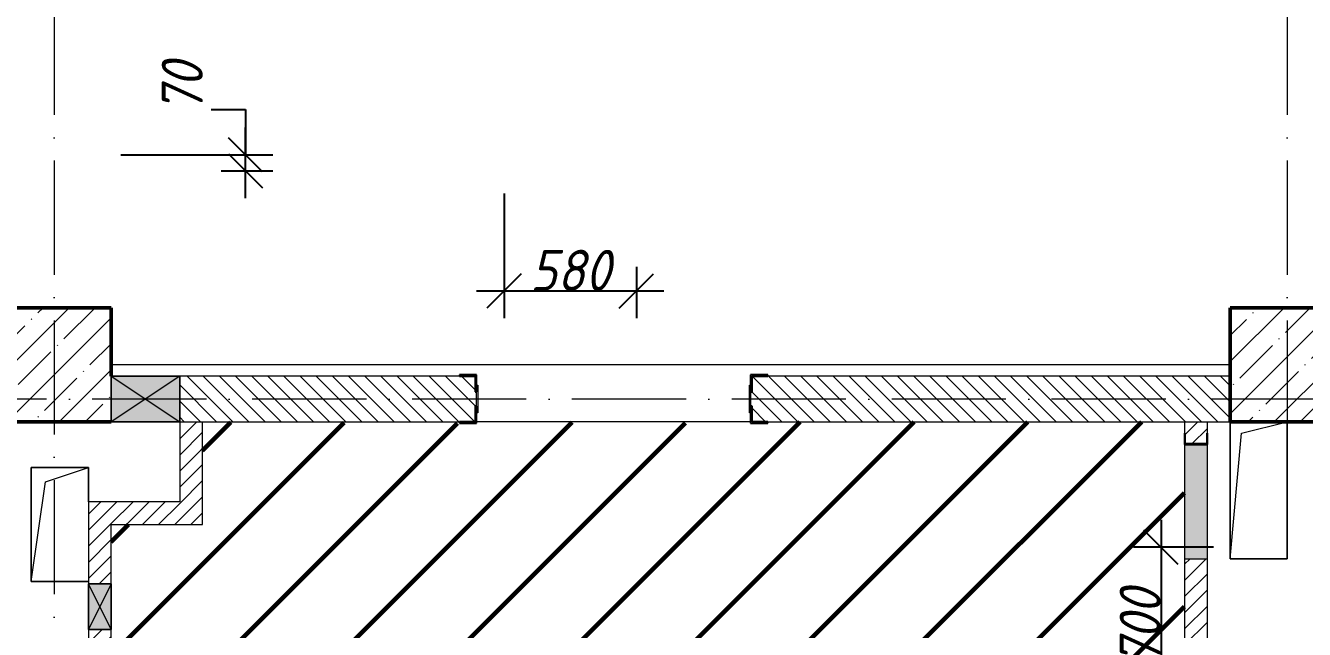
# Model space of a CAD drawing. Header units: millimetres. Extents: x -606178 to 312196, y -19338 to 632709.
# Drawn here: x -63090 to -57490, y 463215 to 465862 of the extents above; entities that cross this region are included whole.
import ezdxf

# ---------------------------------------------------------------- set-up
doc = ezdxf.new("R2010")
doc.units = ezdxf.units.MM
doc.linetypes.add('50_200_ШТРИХ_1Т_ш5_п1_п1_', pattern=[700, 500, -100, 0, -100])
for name, color, linetype, lineweight in [('6.4.1) Окр пт с инж. ПТ2.16', 3, 'Continuous', 60), ('A-____-____-DIMS', 7, 'Continuous', 9), ('A-DETL-GENF-OTLN', 7, 'Continuous', 9), ('A-FLOR-____-OTLN', 7, 'Continuous', 9), ('A-GENM-____-MCUT', 7, 'Continuous', 25), ('A-GENM-____-OTLN', 7, 'Continuous', 9), ('A-GENM-____-OTLN-1', 7, 'Continuous', 25), ('A-GLAZ-____-OTLN', 7, 'Continuous', 9), ('A-WALL-____-MCUT-3', 7, 'Continuous', 9), ('A-WALL-____-PATT-1', 7, 'Continuous', 9), ('A-WALL-FNSH-MCUT-1', 7, 'Continuous', 9), ('I-WALL-____-OTLN', 7, 'Continuous', 9), ('S-COLS-____-MCUT', 7, 'Continuous', 50), ('S-COLS-____-OTLN', 7, 'Continuous', 9), ('S-GRID-____-OTLN-1', 7, '50_200_ШТРИХ_1Т_ш5_п1_п1_', 9)]:
    doc.layers.add(name, color=color, linetype=linetype, lineweight=lineweight)
doc.styles.add('ISOCPEUR_I_10', font='isocpeui.ttf', dxfattribs={"width": 0.9, "height": 180})
doc.dimstyles.new('ISO-1_8_0_9К_СРЕДНИЙ_Кладочные_3', dxfattribs={"dimscale": 304.8, "dimtxt": 179.276612, "dimasz": 0.492126, "dimexe": 0.393701, "dimexo": 0, "dimgap": 0, "dimtad": 1, "dimdec": 3, "dimrnd": 0.001, "dimdsep": 46, "dimtxsty": 'ISOCPEUR_I_10', "dimblk1": 'OBLIQUE', "dimblk2": 'OBLIQUE', "dimsah": 1, "dimcen": 0.09, "dimdle": 0.393701, "dimazin": 0, "dimtfac": 1, "dimtdec": 4, "dimtix": 1, "dimtmove": 0, "dimatfit": 3, "dimfxl": 1, "dimtvp": 1, "dimtolj": 1, "dimtzin": 0, "dimarcsym": 2})
doc.dimstyles.new('ISO-1_8_0_9К_СРЕДНИЙ_Кладочные_4', dxfattribs={"dimscale": 304.8, "dimtxt": 179.276612, "dimasz": 0.492126, "dimexe": 0.393701, "dimexo": 0, "dimgap": 0, "dimtad": 1, "dimdec": 3, "dimrnd": 0.001, "dimdsep": 46, "dimtxsty": 'ISOCPEUR_I_10', "dimblk1": 'OBLIQUE', "dimblk2": 'OBLIQUE', "dimsah": 1, "dimcen": 0.09, "dimdle": 0.393701, "dimazin": 0, "dimtfac": 1, "dimtdec": 4, "dimtix": 1, "dimtmove": 1, "dimatfit": 3, "dimfxl": 1, "dimtvp": 1, "dimtolj": 1, "dimtzin": 0, "dimarcsym": 2})
pattern_1 = [(45, (-140714.89, 451794.26), (-35.35534, 35.35534), [])]

# ---------------------------------------------------------------- blocks, each defined once
blk = doc.blocks.new('BSC_Колонна _Прямоугольная - 500х500-V23-АР1_План отверстий 3 этажа в осях 1-64_А-ГГ')
at = {"layer": 'S-COLS-____-OTLN'}
h = blk.add_hatch(dxfattribs=at)
h.set_pattern_fill('FP_60', color=256, style=0, pattern_type=2)
h.set_pattern_definition([(45, (-77750, -12581.04), (-114.04925, 114.04925), []), (45, (-77635.95, -12581.04), (-114.04925, 114.04925), [201.613, -40.323, 3.353, -36.97])])
h.paths.add_polyline_path([(-250, -250), (250, -250), (250, 250), (-250, 250)], flags=0)
at = {"layer": 'S-COLS-____-MCUT'}
for p, q in [((250, 250), (-250, 250)), ((-250, 250), (-250, -250)), ((250, -50), (250, 250)), ((-250, -250), (250, -250))]:
    blk.add_line(p, q, dxfattribs=at)
blk = doc.blocks.new('BSC_Колонна _Прямоугольная - 500х500-V24-АР1_План отверстий 3 этажа в осях 1-64_А-ГГ')
at = {"layer": 'S-COLS-____-OTLN'}
h = blk.add_hatch(dxfattribs=at)
h.set_pattern_fill('FP_61', color=256, style=0, pattern_type=2)
h.set_pattern_definition([(45, (-83150, -12581.04), (-114.04925, 114.04925), []), (45, (-83035.95, -12581.04), (-114.04925, 114.04925), [201.613, -40.323, 3.353, -36.97])])
h.paths.add_polyline_path([(-250, -250), (250, -250), (250, 250), (-250, 250)], flags=0)
at = {"layer": 'S-COLS-____-MCUT'}
for p, q in [((250, 250), (-250, 250)), ((-250, 250), (-250, -250)), ((250, -250), (250, 250)), ((-250, -250), (250, -250))]:
    blk.add_line(p, q, dxfattribs=at)
blk = doc.blocks.new('154_Стойка_СКБ_Уголок - СМ-2480_200-28346303-АР1_План отверстий 3 этажа в осях 1-64_А-ГГ')
at = {"layer": 'A-GENM-____-MCUT'}
for p, q in [((125, 156), (125, 81)), ((200, 156), (125, 156)), ((131, 81), (131, 150)), ((131, 150), (200, 150)), ((200, 150), (200, 156)), ((125, 81), (131, 81)), ((131, 19), (125, 19)), ((125, 19), (125, -56)), ((131, -50), (131, 19)), ((125, -56), (200, -56)), ((200, -50), (131, -50)), ((200, -56), (200, -50))]:
    blk.add_line(p, q, dxfattribs=at)
blk = doc.blocks.new('Стойка_Влож_Полоса боковая - Полоса-28213942-АР1_План отверстий 3 этажа в осях 1-64_А-ГГ')
at = {"layer": 'A-GENM-____-OTLN'}
for p, q in [((-5, 60), (0, 60)), ((-5, -60), (-5, 60)), ((0, 31), (0, -31)), ((0, -60), (-5, -60))]:
    blk.add_line(p, q, dxfattribs=at)
blk = doc.blocks.new('AR_Отверстие Ниша - Лючок-32404625-АР1_План отверстий 3 этажа в осях 1-64_А-ГГ')
at = {"layer": 'A-GLAZ-____-OTLN'}
blk.add_hatch(color=256, dxfattribs=at).paths.add_polyline_path([(250, -50), (250, 50), (-250, 50), (-250, -50)], flags=0)
for p, q in [((250, 50), (-250, 50)), ((250, -50), (250, 50)), ((-250, -50), (250, -50))]:
    blk.add_line(p, q, dxfattribs=at)
blk = doc.blocks.new('154_Фахверк_СКБ_Швеллер - Тип_100_3960_зеркало-29769493-АР1_План отверстий 3 этажа в осях 1-64_А-ГГ')
at = {"layer": 'A-GENM-____-MCUT'}
for p, q in [((175, 50), (125, 50)), ((125, 50), (125, -50)), ((128, 47), (175, 47)), ((128, -47), (128, 47)), ((175, 47), (175, 50)), ((125, -50), (175, -50)), ((175, -47), (128, -47)), ((175, -50), (175, -47))]:
    blk.add_line(p, q, dxfattribs=at)
blk = doc.blocks.new('AR_Отверстие прямоугольное _в стене_ - AR_Отверстие прямоугольное _в стене__ВК-32404281-АР1_План отверстий 3 этажа в осях 1-64_А-ГГ')
at = {"layer": 'A-GLAZ-____-OTLN'}
blk.add_hatch(color=256, dxfattribs=at).paths.add_polyline_path([(150, -100), (150, 100), (-150, 100), (-150, -100)], flags=0)
at = {"layer": 'A-DETL-GENF-OTLN'}
for p, q in [((-150, -100), (-150, 100)), ((-150, 100), (150, 100)), ((150, 100), (-150, -100)), ((-150, 100), (150, -100)), ((150, 100), (-150, 100)), ((-150, 100), (-150, -100)), ((150, 100), (150, -100)), ((150, -100), (150, 100)), ((150, -100), (-150, -100)), ((-150, -100), (150, -100))]:
    blk.add_line(p, q, dxfattribs=at)
blk = doc.blocks.new('AR_Отверстие прямоугольное _в плите_ - AR_Отверстие прямоугольное _в плите_-30459229-АР1_План отверстий 3 этажа в осях 1-64_А-ГГ')
at = {"layer": 'A-GENM-____-OTLN'}
for p, q in [((125, 250), (-125, 250)), ((-125, 250), (-125, -250)), ((-62.5, 187.5), (125, 250)), ((125, 100), (125, 250)), ((-125, -250), (-62.5, 187.5)), ((-125, -250), (125, -250))]:
    blk.add_line(p, q, dxfattribs=at)
blk = doc.blocks.new('AR_Отверстие прямоугольное _в плите_ - AR_Отверстие прямоугольное _в плите_-30459234-АР1_План отверстий 3 этажа в осях 1-64_А-ГГ')
at = {"layer": 'A-GENM-____-OTLN'}
for p, q in [((-125, 300), (-125, -300)), ((-75, 250), (125, 300)), ((125, -300), (125, 300)), ((-125, -300), (-75, 250)), ((-125, -300), (125, -300))]:
    blk.add_line(p, q, dxfattribs=at)
blk = doc.blocks.new('AR_Отверстие прямоугольное _в стене__БезПР - AR_Отверстие прямоугольное _в стене__БезПР-36427953-АР1_План отверстий 3 этажа в осях 1-64_А-ГГ')
at = {"layer": 'A-GLAZ-____-OTLN'}
blk.add_hatch(color=256, dxfattribs=at).paths.add_polyline_path([(100, 50), (-100, 50), (-100, -50), (100, -50)], flags=0)
at = {"layer": 'A-DETL-GENF-OTLN'}
for p, q in [((-100, -50), (-100, 50)), ((-100, 50), (100, 50)), ((100, 50), (-100, -50)), ((-100, 50), (100, -50)), ((100, 50), (-100, 50)), ((-100, 50), (-100, -50)), ((100, 50), (100, -50)), ((100, -50), (100, 50)), ((100, -50), (-100, -50)), ((-100, -50), (100, -50))]:
    blk.add_line(p, q, dxfattribs=at)
blk = doc.blocks.new('_Oblique')
at = {"color": 0, "linetype": 'ByBlock', "lineweight": -2}
blk.add_line((-0.5, -0.5), (0.5, 0.5), dxfattribs=at)
blk = doc.blocks.new('*D5032')
at = {"layer": 'A-____-____-DIMS', "color": 0, "lineweight": -2, "transparency": 16777216}
for p, q in [((-62276.9, 465494.2), (-62126.9, 465494.2)), ((-62126.9, 465494.2), (-62126.9, 465295.3)), ((-62126.9, 465105.3), (-62126.9, 465415.3)), ((-62672.2, 465295.3), (-62006.9, 465295.3)), ((-62233, 465225.3), (-62006.9, 465225.3))]:
    blk.add_line(p, q, dxfattribs=at)
at = {"layer": 'Defpoints', "color": 0, "transparency": 16777216}
for p in [(-62672.2, 465295.3), (-62126.9, 465295.3), (-62233, 465225.3)]:
    blk.add_point(p, dxfattribs=at)
at = {"layer": 'A-____-____-DIMS', "color": 0, "lineweight": -2, "transparency": 16777216, "xscale": 150, "yscale": 150, "zscale": 150}
for p, rotation in [((-62126.9, 465295.3), 90), ((-62126.9, 465225.3), 270)]:
    blk.add_blockref('_Oblique', p, dxfattribs=dict(at, rotation=rotation))
at = {"layer": 'A-____-____-DIMS', "color": 0, "transparency": 16777216, "insert": (-62493.8, 465477.7), "char_height": 180, "width": 273.052, "attachment_point": 1, "rotation": 90, "line_spacing_factor": 1.149209, "style": 'ISOCPEUR_I_10'}
blk.add_mtext('\\A1;70', dxfattribs=at)
blk = doc.blocks.new('*D5035')
at = {"layer": 'A-____-____-DIMS', "color": 0, "lineweight": -2, "transparency": 16777216}
for p, q in [((-58117.8, 463695.3), (-58117.8, 462755.3)), ((-57888.4, 463575.3), (-58237.8, 463575.3)), ((-58011.8, 462875.3), (-58237.8, 462875.3))]:
    blk.add_line(p, q, dxfattribs=at)
at = {"layer": 'Defpoints', "color": 0, "transparency": 16777216}
for p in [(-57888.4, 463575.3), (-58117.8, 462875.3), (-58011.8, 462875.3)]:
    blk.add_point(p, dxfattribs=at)
at = {"layer": 'A-____-____-DIMS', "color": 0, "lineweight": -2, "transparency": 16777216, "xscale": 150, "yscale": 150, "zscale": 150}
for p, rotation in [((-58117.8, 463575.3), 90), ((-58117.8, 462875.3), 270)]:
    blk.add_blockref('_Oblique', p, dxfattribs=dict(at, rotation=rotation))
at = {"layer": 'A-____-____-DIMS', "color": 0, "transparency": 16777216, "insert": (-58209, 463225.3), "char_height": 180, "width": 409.578, "attachment_point": 5, "rotation": 90, "style": 'ISOCPEUR_I_10'}
blk.add_mtext('\\A1;700', dxfattribs=at)
blk = doc.blocks.new('*D5182')
at = {"layer": 'A-____-____-DIMS', "color": 0, "lineweight": -2, "transparency": 16777216}
for p, q in [((-60994.9, 465125.3), (-60994.9, 464579)), ((-60414.9, 464805.1), (-60414.9, 464579)), ((-61114.9, 464699), (-60294.9, 464699))]:
    blk.add_line(p, q, dxfattribs=at)
at = {"layer": 'Defpoints', "color": 0, "transparency": 16777216}
for p in [(-60994.9, 465125.3), (-60414.9, 464805.1), (-60414.9, 464699)]:
    blk.add_point(p, dxfattribs=at)
at = {"layer": 'A-____-____-DIMS', "color": 0, "lineweight": -2, "transparency": 16777216, "xscale": 150, "yscale": 150, "zscale": 150, "rotation": 180}
blk.add_blockref('_Oblique', (-60994.9, 464699), dxfattribs=at)
at = {"layer": 'A-____-____-DIMS', "color": 0, "lineweight": -2, "transparency": 16777216, "xscale": 150, "yscale": 150, "zscale": 150}
blk.add_blockref('_Oblique', (-60414.9, 464699), dxfattribs=at)
at = {"layer": 'A-____-____-DIMS', "color": 0, "transparency": 16777216, "insert": (-60704.9, 464789), "char_height": 180, "width": 409.578, "attachment_point": 5, "style": 'ISOCPEUR_I_10'}
blk.add_mtext('\\A1;580', dxfattribs=at)

msp = doc.modelspace()

# ---------------------------------------------------------------- hatches: boundary and pattern name
at = {"layer": '6.4.1) Окр пт с инж. ПТ2.16'}
h = msp.add_hatch(dxfattribs=at)
h.set_pattern_fill('ANSI31', color=256, scale=111)
h.paths.add_polyline_path([(-63220.891, 463999.3011), (-63214.891, 464025.3011), (-63214.891, 464125.3011), (-65714.891, 464125.3011), (-65964.891, 464125.3011), (-65964.891, 463750.3011), (-65958.891, 463750.3011), (-65958.891, 463675.3011), (-65964.891, 461875.3011), (-65958.891, 461875.3011), (-65958.891, 461800.3011), (-65963.7481, 461375.3011), (-65764.891, 461375.3011), (-65764.891, 461275.3011), (-65714.891, 461275.3011), (-65714.891, 460975.3011), (-65589.891, 460975.3011), (-65589.891, 460981.3011), (-65514.891, 460981.3011), (-64364.891, 460975.3011), (-64364.891, 460981.3011), (-64289.891, 460981.3011), (-63214.891, 460975.3011), (-63214.891, 461275.3011), (-63214.891, 463215.3011), (-63214.891, 463415.3011), (-63214.891, 463451.3011), (-63220.891, 463451.3011)])
h.paths.add_polyline_path([(-58014.891, 463525.3011), (-58014.891, 464025.3011), (-58014.891, 464075.3011), (-58014.891, 464125.3011), (-59839.891, 464125.3011), (-59839.891, 464119.3011), (-59914.891, 464119.3011), (-61114.891, 464125.3011), (-61114.891, 464119.3011), (-61189.891, 464119.3011), (-62314.891, 464124.8113), (-62314.891, 463675.3011), (-62714.891, 463675.3011), (-62714.891, 463415.3011), (-62714.891, 463215.3011), (-62714.891, 461775.3011), (-62714.891, 461375.3011), (-62714.891, 461325.3011), (-62714.891, 461275.3011), (-62714.891, 460975.3011), (-61789.891, 460975.3011), (-61789.891, 460981.3011), (-61714.891, 460981.3011), (-60564.891, 460975.3011), (-60564.891, 460981.3011), (-60489.891, 460981.3011), (-59369.891, 460975.3011), (-59369.891, 461255.3011), (-59369.891, 461355.3011), (-58939.891, 461355.3011), (-58939.891, 460975.3011), (-58014.891, 460975.3011), (-58014.891, 461325.3011), (-58014.891, 461435.3011), (-58014.891, 461735.3011), (-58014.891, 462525.3011), (-58014.891, 462575.3011)])
h.paths.add_polyline_path([(-52064.891, 463375.3011), (-52064.891, 463875.3011), (-52064.891, 464125.3011), (-53939.891, 464125.3011), (-53939.891, 464119.3011), (-54014.891, 464119.3011), (-54014.891, 464125.3011), (-55214.891, 464125.3011), (-55214.891, 464119.3011), (-55289.891, 464119.3011), (-55914.891, 464121.153), (-55914.891, 463425.3011), (-57314.891, 463425.3011), (-57314.891, 461735.3011), (-57314.891, 461435.3011), (-57314.891, 460975.3011), (-55219.891, 460975.3011), (-55219.891, 460981.3011), (-55144.891, 460981.3011), (-55144.891, 460975.3011), (-53994.891, 460975.3011), (-53994.891, 460981.3011), (-53919.891, 460981.3011), (-52064.891, 460976.3654), (-52064.891, 462525.3011), (-52064.891, 462575.3011)])
at = {"layer": 'A-WALL-____-PATT-1'}
h = msp.add_hatch(dxfattribs=at)
h.set_pattern_fill('FP_6', color=256, style=0, pattern_type=2)
h.set_pattern_definition([(135, (-140714.89, 451794.26), (-35.35534, -35.35534), [])])
h.paths.add_polyline_path([(-59908.891, 464125.3011), (-57814.891, 464125.3011), (-57814.891, 464325.3011), (-59908.891, 464325.3011), (-59908.891, 464256.3011), (-59914.891, 464256.3011), (-59914.891, 464194.3011), (-59908.891, 464194.3011), (-59908.891, 464125.8726)], flags=0)
h.paths.add_polyline_path([(-61192.6749, 464125.3011), (-61120.891, 464125.3011), (-61120.891, 464194.3011), (-61114.891, 464194.3011), (-61114.891, 464256.3011), (-61120.891, 464256.3011), (-61120.891, 464325.3011), (-62414.891, 464325.3011), (-62414.891, 464125.3011)], flags=0)
h = msp.add_hatch(dxfattribs=at)
h.set_pattern_fill('FP_5', color=256, style=0, pattern_type=2)
h.set_pattern_definition(pattern_1)
h.paths.add_polyline_path([(-62314.891, 463675.3011), (-62314.891, 464125.3011), (-62414.891, 464125.3011), (-62414.891, 463675.3011)], flags=0)
h = msp.add_hatch(dxfattribs=at)
h.set_pattern_fill('FP_5', color=256, style=0, pattern_type=2)
h.set_pattern_definition(pattern_1)
h.paths.add_polyline_path([(-58014.891, 460975.3011), (-57914.891, 460975.3011), (-57914.891, 461325.3011), (-58014.891, 461325.3011), (-58014.891, 461128.6162)], flags=0)
h.paths.add_polyline_path([(-57914.891, 461735.3011), (-57914.891, 462525.3011), (-57917.891, 462525.3011), (-57917.891, 462572.3011), (-58011.891, 462572.3011), (-58011.891, 462525.3011), (-58014.891, 462525.3011), (-58014.891, 461735.3011), (-57917.891, 461735.3011)], flags=0)
h.paths.add_polyline_path([(-57914.891, 462575.3011), (-57914.891, 463525.3011), (-58014.891, 463525.3011), (-58014.891, 462575.3011), (-57917.891, 462575.3011)], flags=0)
h.paths.add_polyline_path([(-57917.891, 464028.3011), (-57917.891, 464075.3011), (-57914.891, 464075.3011), (-57914.891, 464125.3011), (-58014.891, 464125.3011), (-58014.891, 464075.3011), (-58011.891, 464075.3011), (-58011.891, 464028.3011)], flags=0)
h = msp.add_hatch(dxfattribs=at)
h.set_pattern_fill('FP_5', color=256, style=0, pattern_type=2)
h.set_pattern_definition(pattern_1)
h.paths.add_polyline_path([(-62814.891, 461275.3011), (-62714.891, 461275.3011), (-62714.891, 461325.3011), (-62717.891, 461325.3011), (-62717.891, 461372.3011), (-62811.891, 461372.3011), (-62812.8076, 461325.3011), (-62814.891, 461325.3011)], flags=0)
h.paths.add_polyline_path([(-62794.0576, 461775.3011), (-62714.891, 461775.3011), (-62714.891, 463215.3011), (-62814.891, 463215.3011), (-62814.891, 461775.3011)], flags=0)
h.paths.add_polyline_path([(-62725.7243, 463415.3011), (-62714.891, 463415.3011), (-62714.891, 463775.3011), (-62814.891, 463775.3011), (-62814.891, 463415.3011)], flags=0)
h = msp.add_hatch(dxfattribs=at)
h.set_pattern_fill('FP_5', color=256, style=0, pattern_type=2)
h.set_pattern_definition(pattern_1)
h.paths.add_polyline_path([(-62714.891, 463675.3011), (-62414.891, 463675.3011), (-62414.891, 463775.3011), (-62714.891, 463775.3011)], flags=0)

# ---------------------------------------------------------------- linework, layer by layer
at = {"layer": 'A-FLOR-____-OTLN'}
for p, q in [((-57814.891, 464375.3011), (-62714.891, 464375.3011)), ((-57814.891, 463525.3011), (-57814.891, 464125.3011)), ((-57564.891, 464125.3011), (-57564.891, 463525.3011)), ((-63064.891, 463925.3011), (-62814.891, 463925.3011)), ((-63064.891, 463425.3011), (-63064.891, 463925.3011)), ((-62814.891, 463925.3011), (-62814.891, 463775.3011)), ((-57564.891, 463525.3011), (-57814.891, 463525.3011)), ((-62814.891, 463425.3011), (-63064.891, 463425.3011))]:
    msp.add_line(p, q, dxfattribs=at)
at = {"layer": 'A-WALL-____-MCUT-3'}
for p, q in [((-61189.891, 464325.3011), (-62414.891, 464325.3011)), ((-57814.891, 464325.3011), (-59839.891, 464325.3011)), ((-62414.891, 464125.3011), (-61189.891, 464125.3011)), ((-59839.891, 464125.3011), (-57814.891, 464125.3011))]:
    msp.add_line(p, q, dxfattribs=at)
at = {"layer": 'A-WALL-FNSH-MCUT-1'}
for p, q in [((-62414.891, 464125.3011), (-62414.891, 463775.3011)), ((-62314.891, 463675.3011), (-62314.891, 464125.3011)), ((-58014.891, 464125.3011), (-58014.891, 464075.3011)), ((-57914.891, 464075.3011), (-57914.891, 464125.3011)), ((-62814.891, 463775.3011), (-62814.891, 463415.3011)), ((-62414.891, 463775.3011), (-62814.891, 463775.3011)), ((-62714.891, 463415.3011), (-62714.891, 463675.3011)), ((-62714.891, 463675.3011), (-62314.891, 463675.3011)), ((-58014.891, 463525.3011), (-58014.891, 462575.3011)), ((-57914.891, 462575.3011), (-57914.891, 463525.3011)), ((-62814.891, 463215.3011), (-62814.891, 461775.3011)), ((-62714.891, 461775.3011), (-62714.891, 463215.3011))]:
    msp.add_line(p, q, dxfattribs=at)
at = {"layer": 'I-WALL-____-OTLN'}
msp.add_line((-59914.891, 464125.3011), (-61114.891, 464125.3011), dxfattribs=at)
at = {"layer": 'S-GRID-____-OTLN-1'}
for p, q in [((-62964.891, 501675.2188), (-62964.891, 460364.1588)), ((-57564.891, 501675.2188), (-57564.891, 463616.9934)), ((-50396.1037, 464225.3011), (-73388.1205, 464225.3011))]:
    msp.add_line(p, q, dxfattribs=at)

# ---------------------------------------------------------------- block references
at = {"layer": 'A-GENM-____-OTLN', "rotation": 180}
msp.add_blockref('Стойка_Влож_Полоса боковая - Полоса-28213942-АР1_План отверстий 3 этажа в осях 1-64_А-ГГ', (-61114.891, 464225.3011), dxfattribs=at)
at = {"layer": 'A-GENM-____-OTLN'}
for name, p in [('Стойка_Влож_Полоса боковая - Полоса-28213942-АР1_План отверстий 3 этажа в осях 1-64_А-ГГ', (-59914.891, 464225.3011)), ('AR_Отверстие прямоугольное _в плите_ - AR_Отверстие прямоугольное _в плите_-30459234-АР1_План отверстий 3 этажа в осях 1-64_А-ГГ', (-57689.891, 463825.3011)), ('AR_Отверстие прямоугольное _в плите_ - AR_Отверстие прямоугольное _в плите_-30459229-АР1_План отверстий 3 этажа в осях 1-64_А-ГГ', (-62939.891, 463675.3011))]:
    msp.add_blockref(name, p, dxfattribs=at)
at = {"layer": 'A-GENM-____-OTLN-1'}
for name, p, rotation in [('154_Стойка_СКБ_Уголок - СМ-2480_200-28346303-АР1_План отверстий 3 этажа в осях 1-64_А-ГГ', (-60989.891, 464275.3011), 180), ('154_Фахверк_СКБ_Швеллер - Тип_100_3960_зеркало-29769493-АР1_План отверстий 3 этажа в осях 1-64_А-ГГ', (-57964.891, 463900.3011), 90)]:
    msp.add_blockref(name, p, dxfattribs=dict(at, rotation=rotation))
msp.add_blockref('154_Стойка_СКБ_Уголок - СМ-2480_200-28346303-АР1_План отверстий 3 этажа в осях 1-64_А-ГГ', (-60039.891, 464175.3011), dxfattribs=at)
at = {"layer": 'A-GLAZ-____-OTLN'}
msp.add_blockref('AR_Отверстие прямоугольное _в стене_ - AR_Отверстие прямоугольное _в стене__ВК-32404281-АР1_План отверстий 3 этажа в осях 1-64_А-ГГ', (-62564.891, 464225.3011), dxfattribs=at)
for name, p, rotation in [('AR_Отверстие Ниша - Лючок-32404625-АР1_План отверстий 3 этажа в осях 1-64_А-ГГ', (-57964.891, 463775.3011), 270), ('AR_Отверстие прямоугольное _в стене__БезПР - AR_Отверстие прямоугольное _в стене__БезПР-36427953-АР1_План отверстий 3 этажа в осях 1-64_А-ГГ', (-62764.891, 463315.3011), 269.9999999999998)]:
    msp.add_blockref(name, p, dxfattribs=dict(at, rotation=rotation))
at = {"layer": 'S-COLS-____-OTLN'}
for name, p in [('BSC_Колонна _Прямоугольная - 500х500-V23-АР1_План отверстий 3 этажа в осях 1-64_А-ГГ', (-62964.891, 464375.3011)), ('BSC_Колонна _Прямоугольная - 500х500-V24-АР1_План отверстий 3 этажа в осях 1-64_А-ГГ', (-57564.891, 464375.3011))]:
    msp.add_blockref(name, p, dxfattribs=at)

# ---------------------------------------------------------------- dimensions: what is measured, and where the dimension line sits
at = {"layer": 'A-____-____-DIMS'}
dim = msp.add_linear_dim(base=(-62126.9475, 465295.3011), p1=(-62233.0136, 465225.3011), p2=(-62672.1948, 465295.3011), angle=90, dimstyle='ISO-1_8_0_9К_СРЕДНИЙ_Кладочные_4', override={"dimpost": '<>', "dimfxl": 444.724802}, dxfattribs=at)
dim.commit()
dim.dimension.update_dxf_attribs({"geometry": '*D5032', "text_midpoint": (-62242.1096, 465494.2282), "dimtype": 160, "text_rotation": 90})
dim = msp.add_linear_dim(base=(-60414.891, 464698.9967), p1=(-60994.891, 465125.3011), p2=(-60414.891, 464805.0628), dimstyle='ISO-1_8_0_9К_СРЕДНИЙ_Кладочные_3', override={"dimpost": '<>', "dimfxl": 662.534993}, dxfattribs=at)
dim.commit()
dim.dimension.update_dxf_attribs({"geometry": '*D5182', "text_midpoint": (-60704.891, 464788.9967)})
dim = msp.add_linear_dim(base=(-58117.8362, 462875.3011), p1=(-57888.4029, 463575.3011), p2=(-58011.7702, 462875.3011), angle=90, dimstyle='ISO-1_8_0_9К_СРЕДНИЙ_Кладочные_3', override={"dimpost": '<>', "dimfxl": 710.787931}, dxfattribs=at)
dim.commit()
dim.dimension.update_dxf_attribs({"geometry": '*D5035', "text_midpoint": (-58208.9953, 463225.3011)})

doc.saveas('drawing.dxf')
